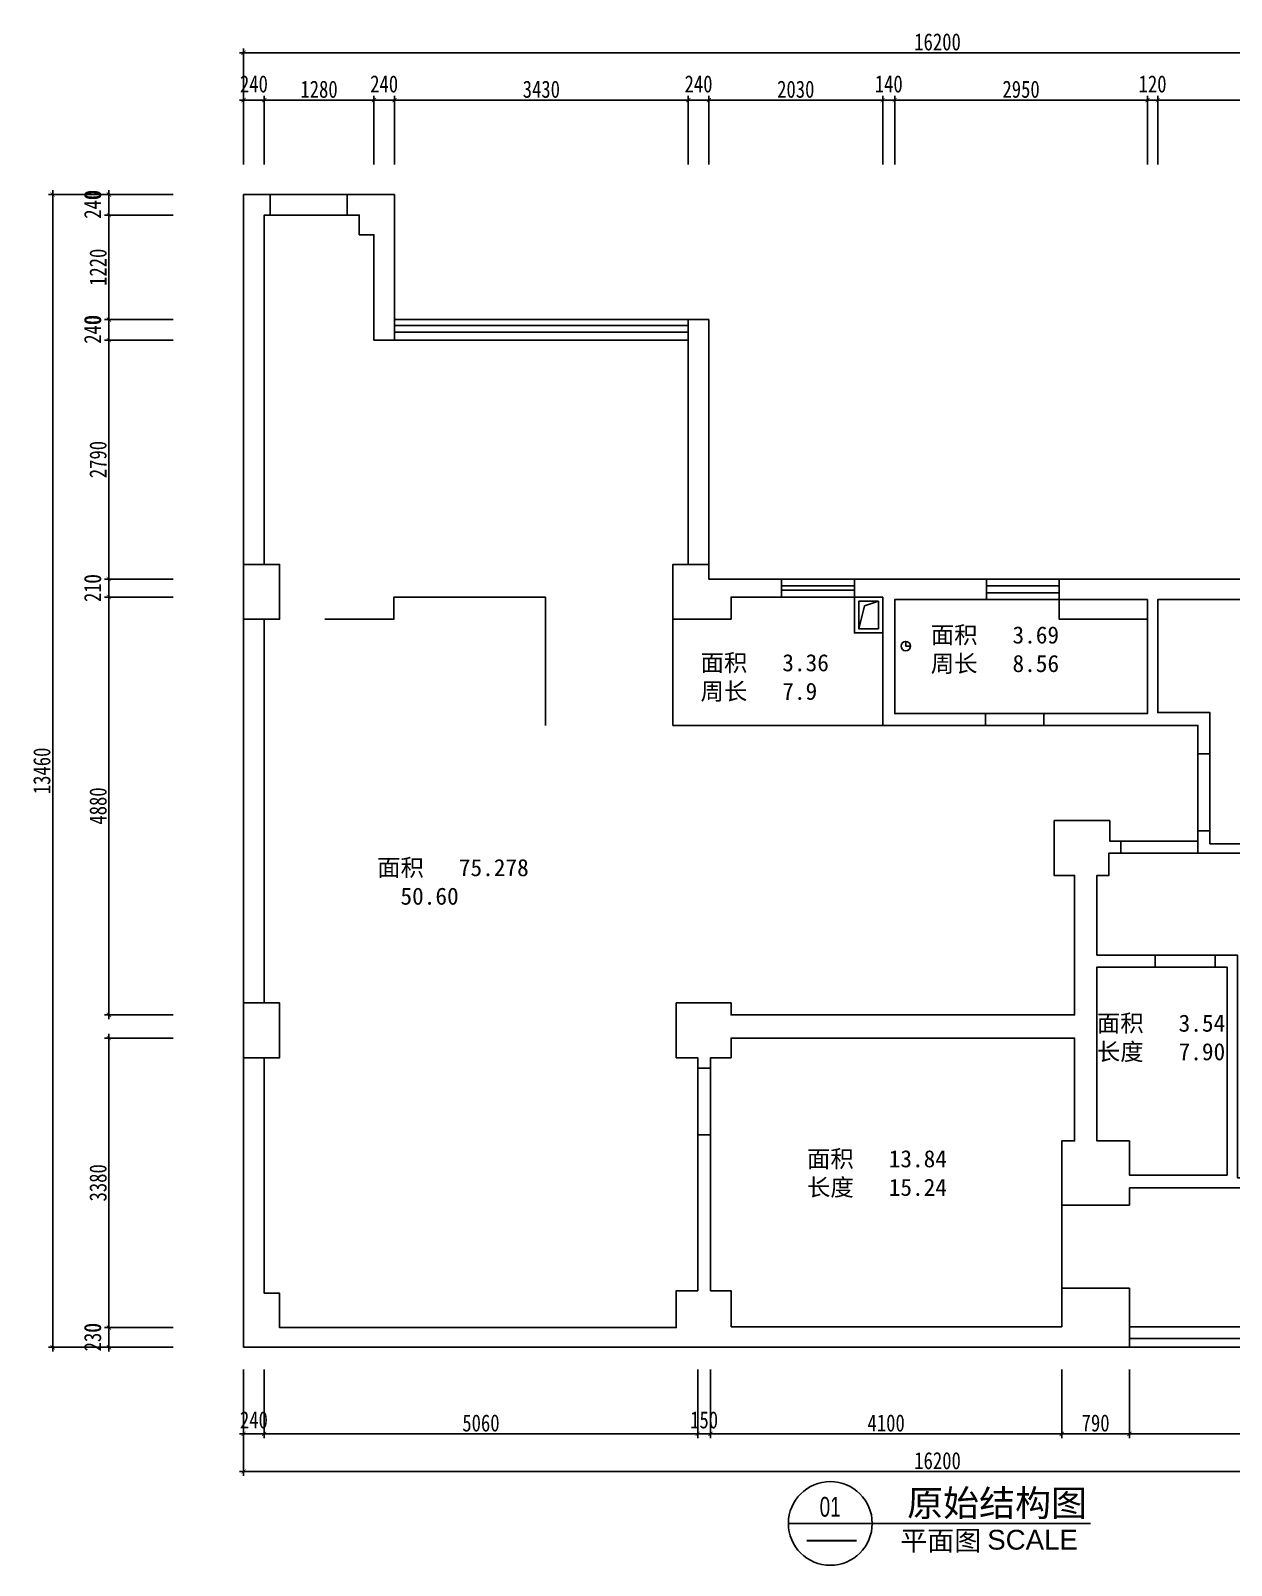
# Model space of a CAD drawing. Header units: millimetres. Extents: x 80308 to 204088, y -952573 to -878525.
# Drawn here: x 145899 to 159914, y -952573 to -934654 of the extents above; entities that cross this region are included whole.
import ezdxf
from ezdxf.enums import TextEntityAlignment as Align

# ---------------------------------------------------------------- set-up
doc = ezdxf.new("R2010")
doc.units = ezdxf.units.MM
doc.header["$PDMODE"] = 3
doc.layers.add('250', color=250, linetype='Continuous')
doc.styles.add('ar', font='arial.ttf')
doc.styles.add('DIM', font='simhei.ttf', dxfattribs={"width": 0.8})
doc.styles.add('ST', font='')
doc.styles.add('STYLE1', font='')
doc.styles.get('ST').set_extended_font_data('NSimSun')
doc.styles.get('STYLE1').set_extended_font_data('SimSun')
doc.dimstyles.new('1-50', dxfattribs={"dimscale": 50, "dimtxt": 4, "dimasz": 1, "dimexe": 1, "dimexo": 0.1, "dimgap": 0.5, "dimtad": 1, "dimdec": 0, "dimdsep": 46, "dimtxsty": 'DIM', "dimblk": 'ARCHTICK', "dimcen": 4, "dimdle": 1, "dimclrd": 3, "dimclre": 3, "dimclrt": 1, "dimadec": 0, "dimazin": 0, "dimtfac": 1, "dimtdec": 0, "dimtmove": 2, "dimatfit": 3, "dimldrblk": 'DOT', "dimfxl": 15, "dimfxlon": 1, "dimarcsym": 0})

# ---------------------------------------------------------------- blocks, each defined once
blk = doc.blocks.new('_ArchTick')
at = {"color": 0, "linetype": 'ByBlock', "const_width": 0.15}
blk.add_lwpolyline([(-0.5, -0.5), (0.5, 0.5)], dxfattribs=at)
blk = doc.blocks.new('*D254')
at = {"layer": '250', "color": 3, "lineweight": -2}
for p, q in [((148335, -935465), (148675, -935465)), ((148385, -936215), (148385, -935415)), ((148625, -936215), (148625, -935415))]:
    blk.add_line(p, q, dxfattribs=at)
at = {"layer": 'Defpoints', "color": 0}
for p in [(148625, -935465), (148385, -937772), (148625, -938012)]:
    blk.add_point(p, dxfattribs=at)
at = {"layer": '250', "color": 3, "lineweight": -2, "xscale": 50, "yscale": 50, "zscale": 50, "rotation": 180}
blk.add_blockref('_ArchTick', (148385, -935465), dxfattribs=at)
at = {"layer": '250', "color": 3, "lineweight": -2, "xscale": 50, "yscale": 50, "zscale": 50}
blk.add_blockref('_ArchTick', (148625, -935465), dxfattribs=at)
at = {"layer": '250', "color": 1, "insert": (148505, -935277), "char_height": 200, "attachment_point": 5, "style": 'DIM'}
blk.add_mtext('240', dxfattribs=at)
blk = doc.blocks.new('_Dot')
at = {"color": 0, "linetype": 'ByBlock', "lineweight": -2}
blk.add_line((-0.5, 0), (-1, 0), dxfattribs=at)
at = {"color": 0, "linetype": 'ByBlock', "const_width": 0.5}
blk.add_lwpolyline([(-0.25, 0, 1), (0.25, 0, 1)], format="xyb", close=True, dxfattribs=at)
blk = doc.blocks.new('*D255')
at = {"layer": '250', "color": 3, "lineweight": -2}
for p, q in [((148575, -935465), (149955, -935465)), ((148625, -936215), (148625, -935415)), ((149905, -936215), (149905, -935415))]:
    blk.add_line(p, q, dxfattribs=at)
at = {"layer": 'Defpoints', "color": 0}
for p in [(149905, -935465), (148625, -938012), (149905, -938242)]:
    blk.add_point(p, dxfattribs=at)
at = {"layer": '250', "color": 3, "lineweight": -2, "xscale": 50, "yscale": 50, "zscale": 50, "rotation": 180}
blk.add_blockref('_ArchTick', (148625, -935465), dxfattribs=at)
at = {"layer": '250', "color": 3, "lineweight": -2, "xscale": 50, "yscale": 50, "zscale": 50}
blk.add_blockref('_ArchTick', (149905, -935465), dxfattribs=at)
at = {"layer": '250', "color": 1, "insert": (149265, -935339), "char_height": 200, "attachment_point": 5, "style": 'DIM'}
blk.add_mtext('1280', dxfattribs=at)
blk = doc.blocks.new('*D256')
at = {"layer": '250', "color": 3, "lineweight": -2}
for p, q in [((149855, -935465), (150195, -935465)), ((149905, -936215), (149905, -935415)), ((150145, -936215), (150145, -935415))]:
    blk.add_line(p, q, dxfattribs=at)
at = {"layer": 'Defpoints', "color": 0}
for p in [(150145, -935465), (150145, -937772), (149905, -938242)]:
    blk.add_point(p, dxfattribs=at)
at = {"layer": '250', "color": 3, "lineweight": -2, "xscale": 50, "yscale": 50, "zscale": 50, "rotation": 180}
blk.add_blockref('_ArchTick', (149905, -935465), dxfattribs=at)
at = {"layer": '250', "color": 3, "lineweight": -2, "xscale": 50, "yscale": 50, "zscale": 50}
blk.add_blockref('_ArchTick', (150145, -935465), dxfattribs=at)
at = {"layer": '250', "color": 1, "insert": (150025, -935277), "char_height": 200, "attachment_point": 5, "style": 'DIM'}
blk.add_mtext('240', dxfattribs=at)
blk = doc.blocks.new('*D257')
at = {"layer": '250', "color": 3, "lineweight": -2}
for p, q in [((150095, -935465), (153625, -935465)), ((150145, -936215), (150145, -935415)), ((153575, -936215), (153575, -935415))]:
    blk.add_line(p, q, dxfattribs=at)
at = {"layer": 'Defpoints', "color": 0}
for p in [(153575, -935465), (150145, -937772), (153575, -939472)]:
    blk.add_point(p, dxfattribs=at)
at = {"layer": '250', "color": 3, "lineweight": -2, "xscale": 50, "yscale": 50, "zscale": 50, "rotation": 180}
blk.add_blockref('_ArchTick', (150145, -935465), dxfattribs=at)
at = {"layer": '250', "color": 3, "lineweight": -2, "xscale": 50, "yscale": 50, "zscale": 50}
blk.add_blockref('_ArchTick', (153575, -935465), dxfattribs=at)
at = {"layer": '250', "color": 1, "insert": (151860, -935339), "char_height": 200, "attachment_point": 5, "style": 'DIM'}
blk.add_mtext('3430', dxfattribs=at)
blk = doc.blocks.new('*D258')
at = {"layer": '250', "color": 3, "lineweight": -2}
for p, q in [((153525, -935465), (153865, -935465)), ((153575, -936215), (153575, -935415)), ((153815, -936215), (153815, -935415))]:
    blk.add_line(p, q, dxfattribs=at)
at = {"layer": 'Defpoints', "color": 0}
for p in [(153815, -935465), (153815, -939232), (153575, -939472)]:
    blk.add_point(p, dxfattribs=at)
at = {"layer": '250', "color": 3, "lineweight": -2, "xscale": 50, "yscale": 50, "zscale": 50, "rotation": 180}
blk.add_blockref('_ArchTick', (153575, -935465), dxfattribs=at)
at = {"layer": '250', "color": 3, "lineweight": -2, "xscale": 50, "yscale": 50, "zscale": 50}
blk.add_blockref('_ArchTick', (153815, -935465), dxfattribs=at)
at = {"layer": '250', "color": 1, "insert": (153695, -935277), "char_height": 200, "attachment_point": 5, "style": 'DIM'}
blk.add_mtext('240', dxfattribs=at)
blk = doc.blocks.new('*D259')
at = {"layer": '250', "color": 3, "lineweight": -2}
for p, q in [((153765, -935465), (155895, -935465)), ((153815, -936215), (153815, -935415)), ((155845, -936215), (155845, -935415))]:
    blk.add_line(p, q, dxfattribs=at)
at = {"layer": 'Defpoints', "color": 0}
for p in [(155845, -935465), (153815, -939232), (155845, -942892)]:
    blk.add_point(p, dxfattribs=at)
at = {"layer": '250', "color": 3, "lineweight": -2, "xscale": 50, "yscale": 50, "zscale": 50, "rotation": 180}
blk.add_blockref('_ArchTick', (153815, -935465), dxfattribs=at)
at = {"layer": '250', "color": 3, "lineweight": -2, "xscale": 50, "yscale": 50, "zscale": 50}
blk.add_blockref('_ArchTick', (155845, -935465), dxfattribs=at)
at = {"layer": '250', "color": 1, "insert": (154830, -935339), "char_height": 200, "attachment_point": 5, "style": 'DIM'}
blk.add_mtext('2030', dxfattribs=at)
blk = doc.blocks.new('*D260')
at = {"layer": '250', "color": 3, "lineweight": -2}
for p, q in [((155795, -935465), (156035, -935465)), ((155845, -936215), (155845, -935415)), ((155985, -936215), (155985, -935415))]:
    blk.add_line(p, q, dxfattribs=at)
at = {"layer": 'Defpoints', "color": 0}
for p in [(155985, -935465), (155985, -942502), (155845, -942892)]:
    blk.add_point(p, dxfattribs=at)
at = {"layer": '250', "color": 3, "lineweight": -2, "xscale": 50, "yscale": 50, "zscale": 50, "rotation": 180}
blk.add_blockref('_ArchTick', (155845, -935465), dxfattribs=at)
at = {"layer": '250', "color": 3, "lineweight": -2, "xscale": 50, "yscale": 50, "zscale": 50}
blk.add_blockref('_ArchTick', (155985, -935465), dxfattribs=at)
at = {"layer": '250', "color": 1, "insert": (155915, -935277), "char_height": 200, "attachment_point": 5, "style": 'DIM'}
blk.add_mtext('140', dxfattribs=at)
blk = doc.blocks.new('*D261')
at = {"layer": '250', "color": 3, "lineweight": -2}
for p, q in [((155935, -935465), (158985, -935465)), ((155985, -936215), (155985, -935415)), ((158935, -936215), (158935, -935415))]:
    blk.add_line(p, q, dxfattribs=at)
at = {"layer": 'Defpoints', "color": 0}
for p in [(158935, -935465), (155985, -942502), (158935, -942502)]:
    blk.add_point(p, dxfattribs=at)
at = {"layer": '250', "color": 3, "lineweight": -2, "xscale": 50, "yscale": 50, "zscale": 50, "rotation": 180}
blk.add_blockref('_ArchTick', (155985, -935465), dxfattribs=at)
at = {"layer": '250', "color": 3, "lineweight": -2, "xscale": 50, "yscale": 50, "zscale": 50}
blk.add_blockref('_ArchTick', (158935, -935465), dxfattribs=at)
at = {"layer": '250', "color": 1, "insert": (157460, -935339), "char_height": 200, "attachment_point": 5, "style": 'DIM'}
blk.add_mtext('2950', dxfattribs=at)
blk = doc.blocks.new('*D262')
at = {"layer": '250', "color": 3, "lineweight": -2}
for p, q in [((158885, -935465), (159105, -935465)), ((158935, -936215), (158935, -935415)), ((159055, -936215), (159055, -935415))]:
    blk.add_line(p, q, dxfattribs=at)
at = {"layer": 'Defpoints', "color": 0}
for p in [(159055, -935465), (158935, -942502), (159055, -942502)]:
    blk.add_point(p, dxfattribs=at)
at = {"layer": '250', "color": 3, "lineweight": -2, "xscale": 50, "yscale": 50, "zscale": 50, "rotation": 180}
blk.add_blockref('_ArchTick', (158935, -935465), dxfattribs=at)
at = {"layer": '250', "color": 3, "lineweight": -2, "xscale": 50, "yscale": 50, "zscale": 50}
blk.add_blockref('_ArchTick', (159055, -935465), dxfattribs=at)
at = {"layer": '250', "color": 1, "insert": (158995, -935277), "char_height": 200, "attachment_point": 5, "style": 'DIM'}
blk.add_mtext('120', dxfattribs=at)
blk = doc.blocks.new('*D263')
at = {"layer": '250', "color": 3, "lineweight": -2}
for p, q in [((159005, -935465), (164395, -935465)), ((159055, -936215), (159055, -935415)), ((164345, -936215), (164345, -935415))]:
    blk.add_line(p, q, dxfattribs=at)
at = {"layer": 'Defpoints', "color": 0}
for p in [(164345, -935465), (159055, -942502), (164345, -942582)]:
    blk.add_point(p, dxfattribs=at)
at = {"layer": '250', "color": 3, "lineweight": -2, "xscale": 50, "yscale": 50, "zscale": 50, "rotation": 180}
blk.add_blockref('_ArchTick', (159055, -935465), dxfattribs=at)
at = {"layer": '250', "color": 3, "lineweight": -2, "xscale": 50, "yscale": 50, "zscale": 50}
blk.add_blockref('_ArchTick', (164345, -935465), dxfattribs=at)
at = {"layer": '250', "color": 1, "insert": (161700, -935339), "char_height": 200, "attachment_point": 5, "style": 'DIM'}
blk.add_mtext('5290', dxfattribs=at)
blk = doc.blocks.new('*D265')
at = {"layer": '250', "color": 3, "lineweight": -2}
for p, q in [((148335, -934912), (164635, -934912)), ((148385, -935662), (148385, -934862)), ((164585, -935662), (164585, -934862))]:
    blk.add_line(p, q, dxfattribs=at)
at = {"layer": 'Defpoints', "color": 0}
for p in [(164585, -934912), (148385, -936215), (164585, -936215)]:
    blk.add_point(p, dxfattribs=at)
at = {"layer": '250', "color": 3, "lineweight": -2, "xscale": 50, "yscale": 50, "zscale": 50, "rotation": 180}
blk.add_blockref('_ArchTick', (148385, -934912), dxfattribs=at)
at = {"layer": '250', "color": 3, "lineweight": -2, "xscale": 50, "yscale": 50, "zscale": 50}
blk.add_blockref('_ArchTick', (164585, -934912), dxfattribs=at)
at = {"layer": '250', "color": 1, "insert": (156485, -934786), "char_height": 200, "attachment_point": 5, "style": 'DIM'}
blk.add_mtext('16200', dxfattribs=at)
blk = doc.blocks.new('*D266')
at = {"layer": '250', "color": 3, "lineweight": -2}
for p, q in [((165661, -950027), (166461, -950027)), ((165661, -950027), (166461, -950027)), ((166411, -950027), (166411, -950027))]:
    blk.add_line(p, q, dxfattribs=at)
at = {"layer": 'Defpoints', "color": 0}
for p in [(157140, -950027), (161924, -950027), (166411, -950027)]:
    blk.add_point(p, dxfattribs=at)
at = {"layer": '250', "color": 1, "insert": (166268, -950027), "char_height": 200, "attachment_point": 5, "rotation": 90, "style": 'DIM'}
blk.add_mtext('0', dxfattribs=at)
blk = doc.blocks.new('*D275')
at = {"layer": '250', "color": 3, "lineweight": -2}
for p, q in [((165661, -941267), (166461, -941267)), ((166411, -944117), (166411, -941217)), ((165661, -944067), (166461, -944067))]:
    blk.add_line(p, q, dxfattribs=at)
at = {"layer": 'Defpoints', "color": 0}
for p in [(153930, -941267), (166411, -941267), (162760, -944067)]:
    blk.add_point(p, dxfattribs=at)
at = {"layer": '250', "color": 3, "lineweight": -2, "xscale": 50, "yscale": 50, "zscale": 50}
for p, rotation in [((166411, -941267), 90), ((166411, -944067), 270)]:
    blk.add_blockref('_ArchTick', p, dxfattribs=dict(at, rotation=rotation))
at = {"layer": '250', "color": 1, "insert": (166285, -942667), "char_height": 200, "attachment_point": 5, "rotation": 90, "style": 'DIM'}
blk.add_mtext('2800', dxfattribs=at)
blk = doc.blocks.new('*D276')
at = {"layer": '250', "color": 3, "lineweight": -2}
for p, q in [((165661, -941057), (166461, -941057)), ((166411, -941317), (166411, -941007)), ((165661, -941267), (166461, -941267))]:
    blk.add_line(p, q, dxfattribs=at)
at = {"layer": 'Defpoints', "color": 0}
for p in [(155470, -941057), (166411, -941057), (153930, -941267)]:
    blk.add_point(p, dxfattribs=at)
at = {"layer": '250', "color": 3, "lineweight": -2, "xscale": 50, "yscale": 50, "zscale": 50}
for p, rotation in [((166411, -941057), 90), ((166411, -941267), 270)]:
    blk.add_blockref('_ArchTick', p, dxfattribs=dict(at, rotation=rotation))
at = {"layer": '250', "color": 1, "insert": (166268, -941162), "char_height": 200, "attachment_point": 5, "rotation": 90, "style": 'DIM'}
blk.add_mtext('210', dxfattribs=at)
blk = doc.blocks.new('*D277')
at = {"layer": '250', "color": 3, "lineweight": -2}
for p, q in [((165661, -941057), (166461, -941057)), ((165661, -941057), (166461, -941057)), ((166411, -941057), (166411, -941057))]:
    blk.add_line(p, q, dxfattribs=at)
at = {"layer": 'Defpoints', "color": 0}
for p in [(152230, -941057), (155470, -941057), (166411, -941057)]:
    blk.add_point(p, dxfattribs=at)
at = {"layer": '250', "color": 1, "insert": (166268, -941057), "char_height": 200, "attachment_point": 5, "rotation": 90, "style": 'DIM'}
blk.add_mtext('0', dxfattribs=at)
blk = doc.blocks.new('*D278')
at = {"layer": '250', "color": 3, "lineweight": -2}
for p, q in [((166411, -941107), (166411, -938217)), ((165661, -938267), (166461, -938267)), ((165661, -941057), (166461, -941057))]:
    blk.add_line(p, q, dxfattribs=at)
at = {"layer": 'Defpoints', "color": 0}
for p in [(151990, -938267), (166411, -938267), (152230, -941057)]:
    blk.add_point(p, dxfattribs=at)
at = {"layer": '250', "color": 3, "lineweight": -2, "xscale": 50, "yscale": 50, "zscale": 50}
for p, rotation in [((166411, -938267), 90), ((166411, -941057), 270)]:
    blk.add_blockref('_ArchTick', p, dxfattribs=dict(at, rotation=rotation))
at = {"layer": '250', "color": 1, "insert": (166285, -939662), "char_height": 200, "attachment_point": 5, "rotation": 90, "style": 'DIM'}
blk.add_mtext('2790', dxfattribs=at)
blk = doc.blocks.new('*D279')
at = {"layer": '250', "color": 3, "lineweight": -2}
for p, q in [((165661, -938027), (166461, -938027)), ((166411, -938317), (166411, -937977)), ((165661, -938267), (166461, -938267))]:
    blk.add_line(p, q, dxfattribs=at)
at = {"layer": 'Defpoints', "color": 0}
for p in [(148560, -938027), (166411, -938027), (151990, -938267)]:
    blk.add_point(p, dxfattribs=at)
at = {"layer": '250', "color": 3, "lineweight": -2, "xscale": 50, "yscale": 50, "zscale": 50}
for p, rotation in [((166411, -938027), 90), ((166411, -938267), 270)]:
    blk.add_blockref('_ArchTick', p, dxfattribs=dict(at, rotation=rotation))
at = {"layer": '250', "color": 1, "insert": (166268, -938147), "char_height": 200, "attachment_point": 5, "rotation": 90, "style": 'DIM'}
blk.add_mtext('240', dxfattribs=at)
blk = doc.blocks.new('*D280')
at = {"layer": '250', "color": 3, "lineweight": -2}
for p, q in [((165661, -938027), (166461, -938027)), ((165661, -938027), (166461, -938027)), ((166411, -938027), (166411, -938027))]:
    blk.add_line(p, q, dxfattribs=at)
at = {"layer": 'Defpoints', "color": 0}
for p in [(148560, -938027), (152230, -938027), (166411, -938027)]:
    blk.add_point(p, dxfattribs=at)
at = {"layer": '250', "color": 1, "insert": (166268, -938027), "char_height": 200, "attachment_point": 5, "rotation": 90, "style": 'DIM'}
blk.add_mtext('0', dxfattribs=at)
blk = doc.blocks.new('*D281')
at = {"layer": '250', "color": 3, "lineweight": -2}
for p, q in [((166411, -938077), (166411, -936757)), ((165661, -936807), (166461, -936807)), ((165661, -938027), (166461, -938027))]:
    blk.add_line(p, q, dxfattribs=at)
at = {"layer": 'Defpoints', "color": 0}
for p in [(148150, -936807), (166411, -936807), (152230, -938027)]:
    blk.add_point(p, dxfattribs=at)
at = {"layer": '250', "color": 3, "lineweight": -2, "xscale": 50, "yscale": 50, "zscale": 50}
for p, rotation in [((166411, -936807), 90), ((166411, -938027), 270)]:
    blk.add_blockref('_ArchTick', p, dxfattribs=dict(at, rotation=rotation))
at = {"layer": '250', "color": 1, "insert": (166285, -937417), "char_height": 200, "attachment_point": 5, "rotation": 90, "style": 'DIM'}
blk.add_mtext('1220', dxfattribs=at)
blk = doc.blocks.new('*D282')
at = {"layer": '250', "color": 3, "lineweight": -2}
for p, q in [((165661, -936567), (166461, -936567)), ((166411, -936857), (166411, -936517)), ((165661, -936807), (166461, -936807))]:
    blk.add_line(p, q, dxfattribs=at)
at = {"layer": 'Defpoints', "color": 0}
for p in [(148010, -936567), (166411, -936567), (148150, -936807)]:
    blk.add_point(p, dxfattribs=at)
at = {"layer": '250', "color": 3, "lineweight": -2, "xscale": 50, "yscale": 50, "zscale": 50}
for p, rotation in [((166411, -936567), 90), ((166411, -936807), 270)]:
    blk.add_blockref('_ArchTick', p, dxfattribs=dict(at, rotation=rotation))
at = {"layer": '250', "color": 1, "insert": (166268, -936687), "char_height": 200, "attachment_point": 5, "rotation": 90, "style": 'DIM'}
blk.add_mtext('240', dxfattribs=at)
blk = doc.blocks.new('*D283')
at = {"layer": '250', "color": 3, "lineweight": -2}
for p, q in [((165661, -936567), (166461, -936567)), ((165661, -936567), (166461, -936567)), ((166411, -936567), (166411, -936567))]:
    blk.add_line(p, q, dxfattribs=at)
at = {"layer": 'Defpoints', "color": 0}
for p in [(148010, -936567), (148560, -936567), (166411, -936567)]:
    blk.add_point(p, dxfattribs=at)
at = {"layer": '250', "color": 1, "insert": (166268, -936567), "char_height": 200, "attachment_point": 5, "rotation": 90, "style": 'DIM'}
blk.add_mtext('0', dxfattribs=at)
blk = doc.blocks.new('*D285')
at = {"layer": '250', "color": 3, "lineweight": -2}
for p, q in [((148385, -950288), (148385, -951088)), ((148625, -950288), (148625, -951088)), ((148335, -951038), (148675, -951038))]:
    blk.add_line(p, q, dxfattribs=at)
at = {"layer": 'Defpoints', "color": 0}
for p in [(148625, -947292), (148385, -947922), (148625, -951038)]:
    blk.add_point(p, dxfattribs=at)
at = {"layer": '250', "color": 3, "lineweight": -2, "xscale": 50, "yscale": 50, "zscale": 50, "rotation": 180}
blk.add_blockref('_ArchTick', (148385, -951038), dxfattribs=at)
at = {"layer": '250', "color": 3, "lineweight": -2, "xscale": 50, "yscale": 50, "zscale": 50}
blk.add_blockref('_ArchTick', (148625, -951038), dxfattribs=at)
at = {"layer": '250', "color": 1, "insert": (148505, -950876), "char_height": 200, "attachment_point": 5, "style": 'DIM'}
blk.add_mtext('240', dxfattribs=at)
blk = doc.blocks.new('*D286')
at = {"layer": '250', "color": 3, "lineweight": -2}
for p, q in [((148625, -950288), (148625, -951088)), ((153685, -950288), (153685, -951088)), ((148575, -951038), (153735, -951038))]:
    blk.add_line(p, q, dxfattribs=at)
at = {"layer": 'Defpoints', "color": 0}
for p in [(148625, -947292), (153685, -947262), (153685, -951038)]:
    blk.add_point(p, dxfattribs=at)
at = {"layer": '250', "color": 3, "lineweight": -2, "xscale": 50, "yscale": 50, "zscale": 50, "rotation": 180}
blk.add_blockref('_ArchTick', (148625, -951038), dxfattribs=at)
at = {"layer": '250', "color": 3, "lineweight": -2, "xscale": 50, "yscale": 50, "zscale": 50}
blk.add_blockref('_ArchTick', (153685, -951038), dxfattribs=at)
at = {"layer": '250', "color": 1, "insert": (151155, -950912), "char_height": 200, "attachment_point": 5, "style": 'DIM'}
blk.add_mtext('5060', dxfattribs=at)
blk = doc.blocks.new('*D287')
at = {"layer": '250', "color": 3, "lineweight": -2}
for p, q in [((153685, -950288), (153685, -951088)), ((153835, -950288), (153835, -951088)), ((153635, -951038), (153885, -951038))]:
    blk.add_line(p, q, dxfattribs=at)
at = {"layer": 'Defpoints', "color": 0}
for p in [(153685, -947262), (153835, -947262), (153835, -951038)]:
    blk.add_point(p, dxfattribs=at)
at = {"layer": '250', "color": 3, "lineweight": -2, "xscale": 50, "yscale": 50, "zscale": 50, "rotation": 180}
blk.add_blockref('_ArchTick', (153685, -951038), dxfattribs=at)
at = {"layer": '250', "color": 3, "lineweight": -2, "xscale": 50, "yscale": 50, "zscale": 50}
blk.add_blockref('_ArchTick', (153835, -951038), dxfattribs=at)
at = {"layer": '250', "color": 1, "insert": (153760, -950876), "char_height": 200, "attachment_point": 5, "style": 'DIM'}
blk.add_mtext('150', dxfattribs=at)
blk = doc.blocks.new('*D288')
at = {"layer": '250', "color": 3, "lineweight": -2}
for p, q in [((153835, -950288), (153835, -951088)), ((157935, -950288), (157935, -951088)), ((153785, -951038), (157985, -951038))]:
    blk.add_line(p, q, dxfattribs=at)
at = {"layer": 'Defpoints', "color": 0}
for p in [(153835, -947262), (157935, -947682), (157935, -951038)]:
    blk.add_point(p, dxfattribs=at)
at = {"layer": '250', "color": 3, "lineweight": -2, "xscale": 50, "yscale": 50, "zscale": 50, "rotation": 180}
blk.add_blockref('_ArchTick', (153835, -951038), dxfattribs=at)
at = {"layer": '250', "color": 3, "lineweight": -2, "xscale": 50, "yscale": 50, "zscale": 50}
blk.add_blockref('_ArchTick', (157935, -951038), dxfattribs=at)
at = {"layer": '250', "color": 1, "insert": (155885, -950912), "char_height": 200, "attachment_point": 5, "style": 'DIM'}
blk.add_mtext('4100', dxfattribs=at)
blk = doc.blocks.new('*D289')
at = {"layer": '250', "color": 3, "lineweight": -2}
for p, q in [((157935, -950288), (157935, -951088)), ((158725, -950288), (158725, -951088)), ((157885, -951038), (158775, -951038))]:
    blk.add_line(p, q, dxfattribs=at)
at = {"layer": 'Defpoints', "color": 0}
for p in [(157935, -947682), (158725, -947682), (158725, -951038)]:
    blk.add_point(p, dxfattribs=at)
at = {"layer": '250', "color": 3, "lineweight": -2, "xscale": 50, "yscale": 50, "zscale": 50, "rotation": 180}
blk.add_blockref('_ArchTick', (157935, -951038), dxfattribs=at)
at = {"layer": '250', "color": 3, "lineweight": -2, "xscale": 50, "yscale": 50, "zscale": 50}
blk.add_blockref('_ArchTick', (158725, -951038), dxfattribs=at)
at = {"layer": '250', "color": 1, "insert": (158330, -950912), "char_height": 200, "attachment_point": 5, "style": 'DIM'}
blk.add_mtext('790', dxfattribs=at)
blk = doc.blocks.new('*D290')
at = {"layer": '250', "color": 3, "lineweight": -2}
for p, q in [((158725, -950288), (158725, -951088)), ((164345, -950288), (164345, -951088)), ((158675, -951038), (164395, -951038))]:
    blk.add_line(p, q, dxfattribs=at)
at = {"layer": 'Defpoints', "color": 0}
for p in [(164345, -946912), (158725, -947682), (164345, -951038)]:
    blk.add_point(p, dxfattribs=at)
at = {"layer": '250', "color": 3, "lineweight": -2, "xscale": 50, "yscale": 50, "zscale": 50, "rotation": 180}
blk.add_blockref('_ArchTick', (158725, -951038), dxfattribs=at)
at = {"layer": '250', "color": 3, "lineweight": -2, "xscale": 50, "yscale": 50, "zscale": 50}
blk.add_blockref('_ArchTick', (164345, -951038), dxfattribs=at)
at = {"layer": '250', "color": 1, "insert": (161535, -950912), "char_height": 200, "attachment_point": 5, "style": 'DIM'}
blk.add_mtext('5620', dxfattribs=at)
blk = doc.blocks.new('*D292')
at = {"layer": '250', "color": 3, "lineweight": -2}
for p, q in [((148385, -950728), (148385, -951528)), ((164585, -950728), (164585, -951528)), ((148335, -951478), (164635, -951478))]:
    blk.add_line(p, q, dxfattribs=at)
at = {"layer": 'Defpoints', "color": 0}
for p in [(148385, -950288), (164585, -950288), (164585, -951478)]:
    blk.add_point(p, dxfattribs=at)
at = {"layer": '250', "color": 3, "lineweight": -2, "xscale": 50, "yscale": 50, "zscale": 50, "rotation": 180}
blk.add_blockref('_ArchTick', (148385, -951478), dxfattribs=at)
at = {"layer": '250', "color": 3, "lineweight": -2, "xscale": 50, "yscale": 50, "zscale": 50}
blk.add_blockref('_ArchTick', (164585, -951478), dxfattribs=at)
at = {"layer": '250', "color": 1, "insert": (156485, -951352), "char_height": 200, "attachment_point": 5, "style": 'DIM'}
blk.add_mtext('16200', dxfattribs=at)
blk = doc.blocks.new('*D293')
at = {"layer": '250', "color": 3, "lineweight": -2}
for p, q in [((147562, -949797), (146762, -949797)), ((146812, -950077), (146812, -949747)), ((147562, -950027), (146762, -950027))]:
    blk.add_line(p, q, dxfattribs=at)
at = {"layer": 'Defpoints', "color": 0}
for p in [(146812, -949797), (155928, -949797), (150878, -950027)]:
    blk.add_point(p, dxfattribs=at)
at = {"layer": '250', "color": 3, "lineweight": -2, "xscale": 50, "yscale": 50, "zscale": 50}
for p, rotation in [((146812, -949797), 90), ((146812, -950027), 270)]:
    blk.add_blockref('_ArchTick', p, dxfattribs=dict(at, rotation=rotation))
at = {"layer": '250', "color": 1, "insert": (146623, -949912), "char_height": 200, "attachment_point": 5, "rotation": 90, "style": 'DIM'}
blk.add_mtext('230', dxfattribs=at)
blk = doc.blocks.new('*D294')
at = {"layer": '250', "color": 3, "lineweight": -2}
for p, q in [((147562, -949797), (146762, -949797)), ((147562, -949797), (146762, -949797)), ((146812, -949797), (146812, -949797))]:
    blk.add_line(p, q, dxfattribs=at)
at = {"layer": 'Defpoints', "color": 0}
for p in [(146812, -949797), (151298, -949797), (155928, -949797)]:
    blk.add_point(p, dxfattribs=at)
at = {"layer": '250', "color": 1, "insert": (146623, -949797), "char_height": 200, "attachment_point": 5, "rotation": 90, "style": 'DIM'}
blk.add_mtext('0', dxfattribs=at)
blk = doc.blocks.new('*D295')
at = {"layer": '250', "color": 3, "lineweight": -2}
for p, q in [((147562, -946417), (146762, -946417)), ((146812, -949847), (146812, -946367)), ((147562, -949797), (146762, -949797))]:
    blk.add_line(p, q, dxfattribs=at)
at = {"layer": 'Defpoints', "color": 0}
for p in [(146812, -946417), (156568, -946417), (151298, -949797)]:
    blk.add_point(p, dxfattribs=at)
at = {"layer": '250', "color": 3, "lineweight": -2, "xscale": 50, "yscale": 50, "zscale": 50}
for p, rotation in [((146812, -946417), 90), ((146812, -949797), 270)]:
    blk.add_blockref('_ArchTick', p, dxfattribs=dict(at, rotation=rotation))
at = {"layer": '250', "color": 1, "insert": (146686, -948107), "char_height": 200, "attachment_point": 5, "rotation": 90, "style": 'DIM'}
blk.add_mtext('3380', dxfattribs=at)
blk = doc.blocks.new('*D296')
at = {"layer": '250', "color": 3, "lineweight": -2}
for p, q in [((147562, -941267), (146762, -941267)), ((146812, -946197), (146812, -941217)), ((147562, -946147), (146762, -946147))]:
    blk.add_line(p, q, dxfattribs=at)
at = {"layer": 'Defpoints', "color": 0}
for p in [(146812, -941267), (156568, -941267), (156568, -946147)]:
    blk.add_point(p, dxfattribs=at)
at = {"layer": '250', "color": 3, "lineweight": -2, "xscale": 50, "yscale": 50, "zscale": 50}
for p, rotation in [((146812, -941267), 90), ((146812, -946147), 270)]:
    blk.add_blockref('_ArchTick', p, dxfattribs=dict(at, rotation=rotation))
at = {"layer": '250', "color": 1, "insert": (146686, -943707), "char_height": 200, "attachment_point": 5, "rotation": 90, "style": 'DIM'}
blk.add_mtext('4880', dxfattribs=at)
blk = doc.blocks.new('*D297')
at = {"layer": '250', "color": 3, "lineweight": -2}
for p, q in [((147562, -941057), (146762, -941057)), ((146812, -941317), (146812, -941007)), ((147562, -941267), (146762, -941267))]:
    blk.add_line(p, q, dxfattribs=at)
at = {"layer": 'Defpoints', "color": 0}
for p in [(146812, -941057), (159548, -941057), (156568, -941267)]:
    blk.add_point(p, dxfattribs=at)
at = {"layer": '250', "color": 3, "lineweight": -2, "xscale": 50, "yscale": 50, "zscale": 50}
for p, rotation in [((146812, -941057), 90), ((146812, -941267), 270)]:
    blk.add_blockref('_ArchTick', p, dxfattribs=dict(at, rotation=rotation))
at = {"layer": '250', "color": 1, "insert": (146623, -941162), "char_height": 200, "attachment_point": 5, "rotation": 90, "style": 'DIM'}
blk.add_mtext('210', dxfattribs=at)
blk = doc.blocks.new('*D298')
at = {"layer": '250', "color": 3, "lineweight": -2}
for p, q in [((147562, -941057), (146762, -941057)), ((147562, -941057), (146762, -941057)), ((146812, -941057), (146812, -941057))]:
    blk.add_line(p, q, dxfattribs=at)
at = {"layer": 'Defpoints', "color": 0}
for p in [(146812, -941057), (156308, -941057), (159548, -941057)]:
    blk.add_point(p, dxfattribs=at)
at = {"layer": '250', "color": 1, "insert": (146623, -941057), "char_height": 200, "attachment_point": 5, "rotation": 90, "style": 'DIM'}
blk.add_mtext('0', dxfattribs=at)
blk = doc.blocks.new('*D299')
at = {"layer": '250', "color": 3, "lineweight": -2}
for p, q in [((146812, -941107), (146812, -938217)), ((147562, -938267), (146762, -938267)), ((147562, -941057), (146762, -941057))]:
    blk.add_line(p, q, dxfattribs=at)
at = {"layer": 'Defpoints', "color": 0}
for p in [(146812, -938267), (152398, -938267), (156308, -941057)]:
    blk.add_point(p, dxfattribs=at)
at = {"layer": '250', "color": 3, "lineweight": -2, "xscale": 50, "yscale": 50, "zscale": 50}
for p, rotation in [((146812, -938267), 90), ((146812, -941057), 270)]:
    blk.add_blockref('_ArchTick', p, dxfattribs=dict(at, rotation=rotation))
at = {"layer": '250', "color": 1, "insert": (146686, -939662), "char_height": 200, "attachment_point": 5, "rotation": 90, "style": 'DIM'}
blk.add_mtext('2790', dxfattribs=at)
blk = doc.blocks.new('*D300')
at = {"layer": '250', "color": 3, "lineweight": -2}
for p, q in [((147562, -938027), (146762, -938027)), ((146812, -938317), (146812, -937977)), ((147562, -938267), (146762, -938267))]:
    blk.add_line(p, q, dxfattribs=at)
at = {"layer": 'Defpoints', "color": 0}
for p in [(146812, -938027), (152638, -938027), (152398, -938267)]:
    blk.add_point(p, dxfattribs=at)
at = {"layer": '250', "color": 3, "lineweight": -2, "xscale": 50, "yscale": 50, "zscale": 50}
for p, rotation in [((146812, -938027), 90), ((146812, -938267), 270)]:
    blk.add_blockref('_ArchTick', p, dxfattribs=dict(at, rotation=rotation))
at = {"layer": '250', "color": 1, "insert": (146623, -938147), "char_height": 200, "attachment_point": 5, "rotation": 90, "style": 'DIM'}
blk.add_mtext('240', dxfattribs=at)
blk = doc.blocks.new('*D301')
at = {"layer": '250', "color": 3, "lineweight": -2}
for p, q in [((147562, -938027), (146762, -938027)), ((147562, -938027), (146762, -938027)), ((146812, -938027), (146812, -938027))]:
    blk.add_line(p, q, dxfattribs=at)
at = {"layer": 'Defpoints', "color": 0}
for p in [(146812, -938027), (152638, -938027), (156308, -938027)]:
    blk.add_point(p, dxfattribs=at)
at = {"layer": '250', "color": 1, "insert": (146623, -938027), "char_height": 200, "attachment_point": 5, "rotation": 90, "style": 'DIM'}
blk.add_mtext('0', dxfattribs=at)
blk = doc.blocks.new('*D302')
at = {"layer": '250', "color": 3, "lineweight": -2}
for p, q in [((146812, -938077), (146812, -936757)), ((147562, -936807), (146762, -936807)), ((147562, -938027), (146762, -938027))]:
    blk.add_line(p, q, dxfattribs=at)
at = {"layer": 'Defpoints', "color": 0}
for p in [(146812, -936807), (152088, -936807), (156308, -938027)]:
    blk.add_point(p, dxfattribs=at)
at = {"layer": '250', "color": 3, "lineweight": -2, "xscale": 50, "yscale": 50, "zscale": 50}
for p, rotation in [((146812, -936807), 90), ((146812, -938027), 270)]:
    blk.add_blockref('_ArchTick', p, dxfattribs=dict(at, rotation=rotation))
at = {"layer": '250', "color": 1, "insert": (146686, -937417), "char_height": 200, "attachment_point": 5, "rotation": 90, "style": 'DIM'}
blk.add_mtext('1220', dxfattribs=at)
blk = doc.blocks.new('*D303')
at = {"layer": '250', "color": 3, "lineweight": -2}
for p, q in [((147562, -936567), (146762, -936567)), ((146812, -936857), (146812, -936517)), ((147562, -936807), (146762, -936807))]:
    blk.add_line(p, q, dxfattribs=at)
at = {"layer": 'Defpoints', "color": 0}
for p in [(146812, -936567), (152088, -936567), (152088, -936807)]:
    blk.add_point(p, dxfattribs=at)
at = {"layer": '250', "color": 3, "lineweight": -2, "xscale": 50, "yscale": 50, "zscale": 50}
for p, rotation in [((146812, -936567), 90), ((146812, -936807), 270)]:
    blk.add_blockref('_ArchTick', p, dxfattribs=dict(at, rotation=rotation))
at = {"layer": '250', "color": 1, "insert": (146623, -936687), "char_height": 200, "attachment_point": 5, "rotation": 90, "style": 'DIM'}
blk.add_mtext('240', dxfattribs=at)
blk = doc.blocks.new('*D304')
at = {"layer": '250', "color": 3, "lineweight": -2}
for p, q in [((147562, -936567), (146762, -936567)), ((147562, -936567), (146762, -936567)), ((146812, -936567), (146812, -936567))]:
    blk.add_line(p, q, dxfattribs=at)
at = {"layer": 'Defpoints', "color": 0}
for p in [(146812, -936567), (152088, -936567), (152638, -936567)]:
    blk.add_point(p, dxfattribs=at)
at = {"layer": '250', "color": 1, "insert": (146623, -936567), "char_height": 200, "attachment_point": 5, "rotation": 90, "style": 'DIM'}
blk.add_mtext('0', dxfattribs=at)
blk = doc.blocks.new('*D305')
at = {"layer": '250', "color": 3, "lineweight": -2}
for p, q in [((146906, -936567), (146106, -936567)), ((146156, -950077), (146156, -936517)), ((146906, -950027), (146106, -950027))]:
    blk.add_line(p, q, dxfattribs=at)
at = {"layer": 'Defpoints', "color": 0}
for p in [(146156, -936567), (147742, -936567), (147742, -950027)]:
    blk.add_point(p, dxfattribs=at)
at = {"layer": '250', "color": 3, "lineweight": -2, "xscale": 50, "yscale": 50, "zscale": 50}
for p, rotation in [((146156, -936567), 90), ((146156, -950027), 270)]:
    blk.add_blockref('_ArchTick', p, dxfattribs=dict(at, rotation=rotation))
at = {"layer": '250', "color": 1, "insert": (146030, -943297), "char_height": 200, "attachment_point": 5, "rotation": 90, "style": 'DIM'}
blk.add_mtext('13460', dxfattribs=at)

msp = doc.modelspace()

# ---------------------------------------------------------------- linework, layer by layer
at = {"color": 2}
msp.add_line((154744.2, -952084), (155695.3, -952084), dxfattribs=at)
msp.add_line((155266.1, -952084), (158271.2, -952084))
at = {"color": 150}
msp.add_circle((155233.2, -952084), 489, dxfattribs=at)
at = {"layer": '250', "color": 0}
for p, q in [((148385, -936567), (148385, -940887)), ((148695, -936567), (148385, -936567)), ((148695, -936567), (148695, -936807)), ((149595, -936567), (149595, -936807)), ((149595, -936567), (150145, -936567)), ((150145, -936567), (150145, -938027)), ((148695, -936807), (148625, -936807)), ((148625, -936807), (148625, -940887)), ((149595, -936807), (149735, -936807)), ((149735, -936807), (149735, -937037)), ((149735, -937037), (149905, -937037)), ((149905, -937037), (149905, -938267)), ((150145, -938027), (150145, -938267)), ((153575, -938267), (153575, -938027)), ((153815, -938027), (153575, -938027)), ((150145, -938267), (149905, -938267)), ((148625, -940887), (148385, -940887)), ((148385, -941527), (148385, -940887)), ((148625, -940887), (148385, -940887)), ((148625, -940887), (148805, -940887)), ((148805, -940887), (148625, -940887)), ((148805, -940887), (148805, -941527)), ((148805, -941527), (148805, -940887)), ((153815, -940887), (153395, -940887)), ((153395, -940887), (153395, -941527)), ((153815, -941057), (157055, -941057)), ((157055, -941297), (157055, -941057)), ((157905, -941057), (164585, -941057)), ((157905, -941297), (157905, -941057)), ((154075, -941527), (154075, -941267)), ((154075, -941267), (155515, -941267)), ((155985, -942627), (155985, -941297)), ((155985, -941297), (157055, -941297)), ((157905, -941297), (158935, -941297)), ((157905, -941527), (157905, -941297)), ((157905, -941297), (157905, -941297)), ((158935, -942627), (158935, -941297)), ((159055, -942617), (159055, -941297)), ((159055, -941297), (162185, -941297)), ((148625, -941527), (148385, -941527)), ((148625, -941527), (148385, -941527)), ((148385, -946007), (148385, -941527)), ((148805, -941527), (148625, -941527)), ((148625, -941527), (148625, -946007)), ((148625, -941527), (148805, -941527)), ((153395, -941527), (154075, -941527)), ((153395, -942767), (153395, -941527)), ((157905, -941527), (158935, -941527)), ((155845, -941687), (155845, -942767)), ((157045, -942627), (155985, -942627)), ((157045, -942767), (157045, -942627)), ((157725, -942767), (157725, -942627)), ((157725, -942627), (158935, -942627)), ((159665, -942617), (159055, -942617)), ((159665, -943097), (159665, -942617)), ((155845, -942767), (153395, -942767)), ((155845, -942767), (157045, -942767)), ((157725, -942767), (159525, -942767)), ((159525, -942767), (159525, -943097)), ((159525, -943097), (159665, -943097)), ((158495, -943877), (157845, -943877)), ((157845, -943877), (157845, -944517)), ((158495, -944117), (158495, -943877)), ((158625, -944117), (158495, -944117)), ((158625, -944257), (158625, -944117)), ((159525, -943997), (159665, -943997)), ((159525, -943997), (159525, -944257)), ((159665, -943997), (159665, -944147)), ((158625, -944257), (158485, -944257)), ((158485, -944257), (158485, -944517)), ((159525, -944257), (162185, -944257)), ((162185, -944147), (159665, -944147)), ((157845, -944517), (158085, -944517)), ((158085, -944517), (158085, -946147)), ((158485, -944517), (158345, -944517)), ((158345, -944517), (158345, -945447)), ((158345, -945447), (159025, -945447)), ((159025, -945447), (159025, -945587)), ((159725, -945447), (159725, -945587)), ((159725, -945447), (159985, -945447)), ((159025, -945587), (158345, -945587)), ((158345, -945587), (158345, -947617)), ((159725, -945587), (159865, -945587)), ((159865, -945587), (159865, -948017)), ((148385, -946007), (148385, -950027)), ((148385, -946007), (148805, -946007)), ((148805, -946007), (148805, -946647)), ((154075, -946007), (153435, -946007)), ((153435, -946007), (153435, -946647)), ((154075, -946147), (154075, -946007)), ((158085, -946147), (154075, -946147)), ((154075, -946647), (154075, -946417)), ((154075, -946417), (158085, -946417)), ((158085, -946417), (158085, -947617)), ((148805, -946647), (148385, -946647)), ((148625, -949397), (148625, -946647)), ((153435, -946647), (153685, -946647)), ((153685, -946647), (153685, -946767)), ((153685, -946767), (153835, -946767)), ((153835, -946767), (153835, -946647)), ((153835, -946647), (154075, -946647)), ((153685, -947547), (153835, -947547)), ((153685, -947547), (153685, -949367)), ((153835, -947547), (153835, -949367)), ((157935, -947617), (157935, -948367)), ((157935, -947617), (158085, -947617)), ((158345, -947617), (158725, -947617)), ((158725, -947617), (158725, -948017)), ((158725, -948017), (159865, -948017)), ((158725, -948367), (158725, -948167)), ((158725, -948167), (162185, -948167)), ((157935, -948367), (158725, -948367)), ((157935, -948367), (157935, -949337)), ((148805, -949397), (148625, -949397)), ((148805, -949797), (148805, -949397)), ((153685, -949367), (153435, -949367)), ((153435, -949367), (153435, -949797)), ((153835, -949367), (154075, -949367)), ((154075, -949367), (154075, -949787)), ((157935, -949337), (158725, -949337)), ((157935, -949337), (157935, -949787)), ((158725, -949337), (158725, -949787)), ((153435, -949797), (148805, -949797)), ((154075, -949787), (157935, -949787)), ((158725, -949787), (158725, -950027)), ((148385, -950027), (158725, -950027))]:
    msp.add_line(p, q, dxfattribs=at)
at = {"layer": '250', "color": 3}
for p, q in [((150145, -938027), (153575, -938027)), ((150145, -938095.6), (153575, -938095.6)), ((150145, -938175.3), (153575, -938175.3)), ((150145, -938267), (153575, -938267)), ((154665, -941267), (154665, -941057)), ((155515, -941057), (154665, -941057)), ((155515, -941267), (155515, -941057)), ((157055, -941057), (157905, -941057)), ((155515, -941137), (154665, -941137)), ((154665, -941187), (155515, -941187)), ((154665, -941267), (155515, -941267)), ((157055, -941137), (157905, -941137)), ((157905, -941217), (157055, -941217)), ((157905, -941297), (157055, -941297)), ((158725, -949787), (163422.1, -949787)), ((163509.1, -950027), (158725, -950027))]:
    msp.add_line(p, q, dxfattribs=at)
at = {"layer": '250'}
for p, q in [((153815, -938027), (153815, -941057)), ((153575, -938267), (153575, -940887))]:
    msp.add_line(p, q, dxfattribs=at)
at = {"layer": '250', "color": 1}
for p, q in [((155515, -941267), (155515, -941687)), ((155632.3, -941370.2), (155565, -941637)), ((155795, -941317), (155632.3, -941370.2)), ((155515, -941687), (155845, -941687))]:
    msp.add_line(p, q, dxfattribs=at)
at = {"layer": '250', "color": 2}
msp.add_line((155245, -942767), (155845, -942767), dxfattribs=at)
at = {"layer": '250', "color": 0}
for points in [[(148385, -950027), (163509.1, -950027), (164585, -949129.3), (164585, -941057), (153815, -941057), (153815, -938027), (150145, -938027), (150145, -936567), (148385, -936567), (148385, -950027)], [(151908.1, -942767), (151908.1, -941267), (150138.1, -941267), (150138.1, -941527), (149330.7, -941527)], [(156168.5, -941839.8), (156113.5, -941839.8), (156113.5, -941784.8)], [(158725, -948017), (159865, -948017), (159865, -945587), (158345, -945587), (158345, -947617), (158725, -947617), (158725, -948017)], [(154075, -949787), (157935, -949787), (157935, -947617), (158085, -947617), (158085, -946417), (154075, -946417), (154075, -946647), (153835, -946647), (153835, -949367), (154075, -949367), (154075, -949787)]]:
    msp.add_lwpolyline(points, dxfattribs=at)
for points in [[(148695, -936567), (149595, -936567), (149595, -936807), (148695, -936807)], [(155845, -941687), (155515, -941687), (155515, -941267), (154665, -941267), (154075, -941267), (154075, -941527), (153395, -941527), (153395, -942767), (155845, -942767)], [(158935, -941527), (157905, -941527), (157905, -941297), (157055, -941297), (155985, -941297), (155985, -942627), (157045, -942627), (157725, -942627), (158935, -942627)], [(164345, -941377), (162825, -941377), (162825, -941527), (162185, -941527), (162185, -941297), (159055, -941297), (159055, -942617), (159665, -942617), (159665, -943097), (159665, -943997), (159665, -944147), (162185, -944147), (162185, -943917), (162825, -943917), (162825, -944067), (164345, -944067), (164345, -943227), (164345, -941777)], [(157045, -942627), (157725, -942627), (157725, -942767), (157045, -942767)], [(159525, -943097), (159665, -943097), (159665, -943997), (159525, -943997)], [(158625, -944117), (159525, -944117), (159525, -944257), (158625, -944257)], [(164345, -944257), (162825, -944257), (162825, -944487), (162185, -944487), (162185, -944257), (159525, -944257), (158625, -944257), (158485, -944257), (158485, -944517), (158345, -944517), (158345, -945447), (159025, -945447), (159725, -945447), (159985, -945447), (159985, -948047), (162185, -948047), (162185, -947817), (162825, -947817), (162825, -948047), (164345, -948047), (164345, -946646.7), (164345, -945196.7)], [(159025, -945447), (159725, -945447), (159725, -945587), (159025, -945587)], [(159865, -945587), (159725, -945587), (159025, -945587), (158345, -945587), (158345, -947617), (158725, -947617), (158725, -948017), (159865, -948017)], [(153685, -946767), (153685, -946767), (153685, -946767), (153685, -946767)], [(153685, -946767), (153685, -946767), (153685, -946767), (153685, -946767)], [(153685, -946767), (153835, -946767), (153835, -947547), (153685, -947547)], [(164345, -948167), (162825, -948167), (162825, -948288.6), (162185, -948288.6), (162185, -948167), (158725, -948167), (158725, -948367), (157935, -948367), (157935, -949337), (158725, -949337), (158725, -949787), (163422.1, -949787), (164345, -949017)]]:
    msp.add_lwpolyline(points, close=True, dxfattribs=at)
at = {"layer": '250', "color": 1}
for points in [[(157845, -943877), (158495, -943877), (158495, -944117), (158625, -944117), (159525, -944117), (159525, -943997), (159525, -943097), (159525, -942767), (157725, -942767), (157045, -942767), (155845, -942767), (153395, -942767), (153395, -941527), (153395, -940887), (153575, -940887), (153575, -938267), (150145, -938267), (149905, -938267), (149905, -937037), (149735, -937037), (149735, -936807), (149595, -936807), (148695, -936807), (148625, -936807), (148625, -940887), (148805, -940887), (148805, -941527), (148625, -941527), (148625, -946007), (148805, -946007), (148805, -946647), (148625, -946647), (148625, -949397), (148805, -949397), (148805, -949797), (153435, -949797), (153435, -949367), (153685, -949367), (153685, -947547), (153685, -946767), (153685, -946647), (153435, -946647), (153435, -946007), (154075, -946007), (154075, -946147), (158085, -946147), (158085, -944517), (157845, -944517)], [(155845, -941687), (155515, -941687), (155515, -941267), (155845, -941267)], [(155795, -941637), (155565, -941637), (155565, -941317), (155795, -941317)]]:
    msp.add_lwpolyline(points, close=True, dxfattribs=at)
at = {"layer": '250', "color": 0}
msp.add_lwpolyline([(156058.5, -941839.8, -1), (156168.5, -941839.8, -1)], format="xyb", close=True, dxfattribs=at)
at = {"layer": '250', "color": 3, "const_width": 20}
msp.add_lwpolyline([(164465, -948167), (164465, -949067.6), (163463.1, -949924.9), (158728.6, -949924.9)], dxfattribs=at)
at = {"layer": '250', "color": 0}
msp.add_circle((156113.5, -941839.8), 55, dxfattribs=at)

# ---------------------------------------------------------------- texts
at = {"color": 2, "style": 'ar'}
msp.add_text('SCALE  ', height=231.02, dxfattribs=at).set_placement((157065, -952389.7))
at = {"color": 2, "style": 'ar', "flags": 8}
msp.add_attdef('原始结构图', text='原始结构图', height=308.03, dxfattribs=at).set_placement((157180.4, -951840.9), align=Align.MIDDLE)
at = {"color": 2, "style": 'ar', "width": 0.680032}
msp.add_attdef('01', text='02', height=231.02, dxfattribs=at).set_placement((155109.1, -952005.2), (155353.2, -952005.2), align=Align.FIT)
at = {"color": 2, "style": 'ST', "flags": 8}
msp.add_attdef('平面图', (156049.5, -952399), '平面图', height=231.02, dxfattribs=at)
at = {"color": 2, "style": 'ar', "width": 7.452088, "flags": 8}
msp.add_attdef('-', text='-', height=231, dxfattribs=at).set_placement((154848.4, -952374.4), (155649.3, -952374.4), align=Align.FIT)
at = {"layer": '250', "color": 0, "char_height": 200, "attachment_point": 1, "style": 'STYLE1'}
for s, insert, width in [(' 面积   3.69\\P 周长   8.56', (156269.8, -941609.6), 3705.333), (' 面积   3.36\\P 周长   7.9', (153582.5, -941934.1), 3705.333), ('面积   75.278\\P  50.60', (149943, -944326.1), 3854.667), ('面积   3.54\\P长度   7.90', (158345, -946142.4), 4153.333), ('面积   13.84\\P长度   15.24', (154961, -947725.7), 4302.667)]:
    msp.add_mtext(s, dxfattribs=dict(at, insert=insert, width=width))

# ---------------------------------------------------------------- dimensions: what is measured, and where the dimension line sits
at = {"layer": '250', "color": 0}
for base, p1, p2, picture, middle in [((164585, -934911.6), (148385, -936215.5), (164585, -936215.5), '*D265', (156485, -934785.5)), ((148625, -935465.5), (148385, -937771.9), (148625, -938011.9), '*D254', (148505, -935276.8)), ((150145, -935465.5), (149905, -938241.9), (150145, -937771.9), '*D256', (150025, -935276.8)), ((153815, -935465.5), (153575, -939471.9), (153815, -939231.9), '*D258', (153695, -935276.8)), ((155985, -935465.5), (155845, -942891.9), (155985, -942501.9), '*D260', (155915, -935276.8)), ((159055, -935465.5), (158935, -942501.9), (159055, -942501.9), '*D262', (158995, -935276.8)), ((149905, -935465.5), (148625, -938011.9), (149905, -938241.9), '*D255', (149265, -935339.3)), ((153575, -935465.5), (150145, -937771.9), (153575, -939471.9), '*D257', (151860, -935339.3)), ((155845, -935465.5), (153815, -939231.9), (155845, -942891.9), '*D259', (154830, -935339.3)), ((158935, -935465.5), (155985, -942501.9), (158935, -942501.9), '*D261', (157460, -935339.3)), ((164345, -935465.5), (159055, -942501.9), (164345, -942581.9), '*D263', (161700, -935339.3)), ((164345, -951038.1), (158725, -947682), (164345, -946912), '*D290', (161535, -950911.9)), ((153685, -951038.1), (148625, -947292), (153685, -947262), '*D286', (151155, -950911.9)), ((157935, -951038.1), (153835, -947262), (157935, -947682), '*D288', (155885, -950911.9)), ((158725, -951038.1), (157935, -947682), (158725, -947682), '*D289', (158330, -950911.9)), ((164585, -951478.2), (148385, -950288.1), (164585, -950288.1), '*D292', (156485, -951352.1))]:
    dim = msp.add_linear_dim(base=base, p1=p1, p2=p2, dimstyle='1-50', dxfattribs=at)
    dim.commit()
    dim.dimension.update_dxf_attribs({"geometry": picture, "text_midpoint": middle})
for base, p1, p2, angle, picture, middle in [((146156.5, -936567), (147742.4, -950027), (147742.4, -936567), 90, '*D305', (146030.4, -943297)), ((146811.7, -936567), (152087.9, -936807), (152087.9, -936567), 270, '*D303', (146623, -936687)), ((146811.6689287, -936566.9983895), (152087.8872576, -936566.9983895), (152637.8872576, -936566.9983895), 270, '*D304', (146623.0453332, -936566.9983895)), ((146811.7, -936807), (156307.9, -938027), (152087.9, -936807), 270, '*D302', (146685.5, -937417)), ((166410.9, -936807), (152230.2, -938027), (148150.2, -936807), 270, '*D281', (166284.8, -937417)), ((146811.7, -938027), (152397.9, -938267), (152637.9, -938027), 270, '*D300', (146623, -938147)), ((146811.6689287, -938026.9983895), (152637.8872576, -938026.9983895), (156307.8872576, -938026.9983895), 270, '*D301', (146623.0453332, -938026.9983895)), ((146811.7, -938267), (156307.9, -941057), (152397.9, -938267), 270, '*D299', (146685.5, -939662)), ((166410.9, -938267), (152230.2, -941057), (151990.2, -938267), 270, '*D278', (166284.8, -939662)), ((146811.7, -941057), (156567.9, -941267), (159547.9, -941057), 270, '*D297', (146623, -941162)), ((146811.6689287, -941056.9983895), (159547.8872576, -941056.9983895), (156307.8872576, -941056.9983895), 270, '*D298', (146623.0453332, -941056.9983895)), ((146811.7, -941267), (156567.9, -946147), (156567.9, -941267), 270, '*D296', (146685.5, -943707)), ((166410.9, -941267), (162760.2, -944067), (153930.2, -941267), 270, '*D275', (166284.8, -942667)), ((146811.7, -946417), (151297.9, -949797), (156567.9, -946417), 270, '*D295', (146685.5, -948107)), ((146811.7, -949797), (150877.9, -950027), (155927.9, -949797), 270, '*D293', (146623, -949912)), ((146811.6689287, -949796.9983895), (155927.8872576, -949796.9983895), (151297.8872576, -949796.9983895), 270, '*D294', (146623.0453332, -949796.9983895))]:
    dim = msp.add_linear_dim(base=base, p1=p1, p2=p2, angle=angle, dimstyle='1-50', dxfattribs=at)
    dim.commit()
    dim.dimension.update_dxf_attribs({"geometry": picture, "text_midpoint": middle})
for base, p1, p2, picture, middle in [((166410.9, -936567), (148150.2, -936807), (148010.2, -936567), '*D282', (166268.4, -936687)), ((166410.8913761, -936566.9983895), (148010.226006, -936566.9983895), (148560.226006, -936566.9983895), '*D283', (166268.3638325, -936566.9983895)), ((166410.9, -938027), (151990.2, -938267), (148560.2, -938027), '*D279', (166268.4, -938147)), ((166410.8913761, -938026.9983895), (148560.226006, -938026.9983895), (152230.226006, -938026.9983895), '*D280', (166268.3638325, -938026.9983895)), ((166410.8913761, -941056.9983895), (155470.226006, -941056.9983895), (152230.226006, -941056.9983895), '*D277', (166268.3638325, -941056.9983895)), ((166410.9, -941057), (153930.2, -941267), (155470.2, -941057), '*D276', (166268.4, -941162)), ((166410.8913761, -950026.9983895), (157140.226006, -950026.9983895), (161924.3104218, -950026.9983895), '*D266', (166268.3638325, -950026.9983895))]:
    dim = msp.add_linear_dim(base=base, p1=p1, p2=p2, angle=270, dimstyle='1-50', dxfattribs=at)
    dim.commit()
    dim.dimension.update_dxf_attribs({"geometry": picture, "text_midpoint": middle, "dimtype": 160})
for base, p1, p2, picture, middle in [((148625, -951038.1), (148385, -947922), (148625, -947292), '*D285', (148505, -950876.4)), ((153835, -951038.1), (153685, -947262), (153835, -947262), '*D287', (153760, -950876.4))]:
    dim = msp.add_linear_dim(base=base, p1=p1, p2=p2, dimstyle='1-50', dxfattribs=at)
    dim.commit()
    dim.dimension.update_dxf_attribs({"geometry": picture, "text_midpoint": middle, "dimtype": 160})

doc.saveas('drawing.dxf')
